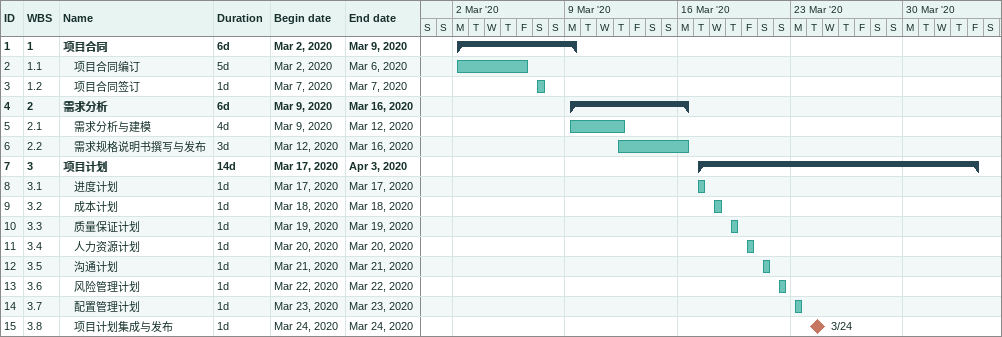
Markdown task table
| ID | WBS | Task | Duration | Start | Finish |
|---|---|---|---|---|---|
| 1 | 1 | **项目合同** | 6d | 2020-03-02 | 2020-03-09 |
| 2 | 1.1 | 项目合同编订 | 5d | 2020-03-02 | 2020-03-06 |
| 3 | 1.2 | 项目合同签订 | 1d | 2020-03-07 | 2020-03-07 |
| 4 | 2 | **需求分析** | 6d | 2020-03-09 | 2020-03-16 |
| 5 | 2.1 | 需求分析与建模 | 4d | 2020-03-09 | 2020-03-12 |
| 6 | 2.2 | 需求规格说明书撰写与发布 | 3d | 2020-03-12 | 2020-03-16 |
| 7 | 3 | **项目计划** | 14d | 2020-03-17 | 2020-04-03 |
| 8 | 3.1 | 进度计划 | 1d | 2020-03-17 | 2020-03-17 |
| 9 | 3.2 | 成本计划 | 1d | 2020-03-18 | 2020-03-18 |
| 10 | 3.3 | 质量保证计划 | 1d | 2020-03-19 | 2020-03-19 |
| 11 | 3.4 | 人力资源计划 | 1d | 2020-03-20 | 2020-03-20 |
| 12 | 3.5 | 沟通计划 | 1d | 2020-03-21 | 2020-03-21 |
| 13 | 3.6 | 风险管理计划 | 1d | 2020-03-22 | 2020-03-22 |
| 14 | 3.7 | 配置管理计划 | 1d | 2020-03-23 | 2020-03-23 |
| 15 | 3.8 | 项目计划集成与发布 | 1d | 2020-03-24 | 2020-03-24 |
